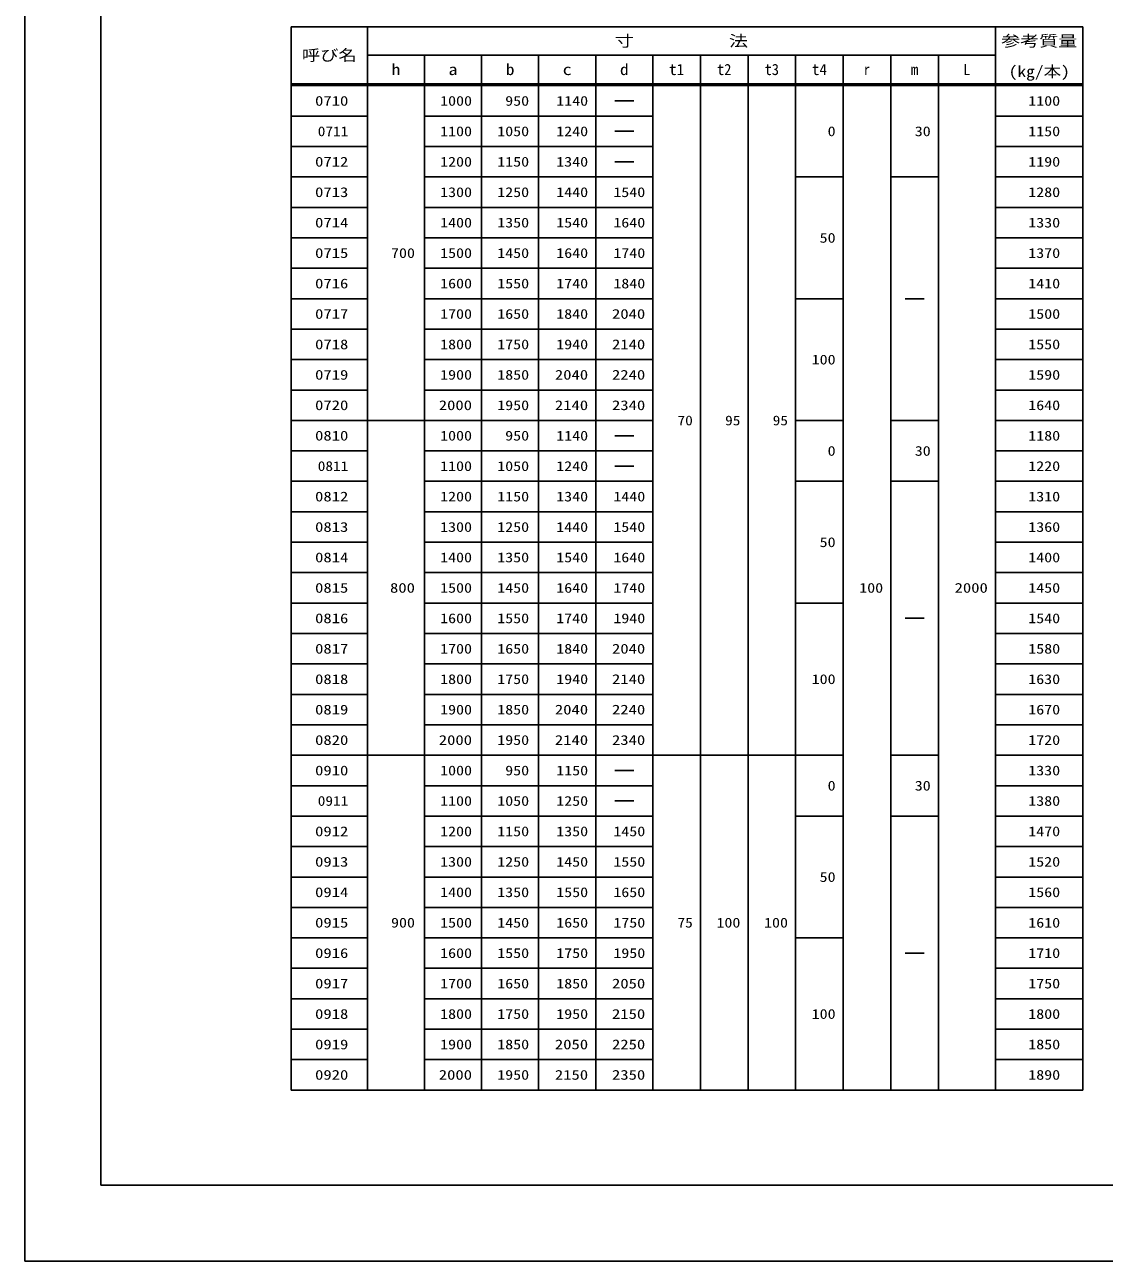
# Model space of a CAD drawing. Units: millimetres at full size; details may follow other scales. Extents: x 0 to 16820, y 0 to 11880.
# Drawn here: x 0 to 5672, y 0 to 6500 of the extents above; entities that cross this region are included whole.
import ezdxf
from ezdxf.enums import TextEntityAlignment as Align

# ---------------------------------------------------------------- set-up
doc = ezdxf.new("R2010")
doc.units = ezdxf.units.MM
for name, color, linetype, lineweight in [('D-MTR-FRAM', 7, 'Continuous', 25), ('D-MTR-LINE', 7, 'Continuous', 25), ('D-MTR-TXT', 7, 'Continuous', 25), ('D-TTL', 2, 'Continuous', 25)]:
    doc.layers.add(name, color=color, linetype=linetype, lineweight=lineweight)
doc.styles.add('ＭＳ ゴシック', font='')
doc.styles.get('ＭＳ ゴシック').set_extended_font_data('MS Gothic')

msp = doc.modelspace()

# ---------------------------------------------------------------- linework, layer by layer
at = {"layer": 'D-MTR-FRAM'}
for p, q in [((1400, 6490), (1400, 900)), ((5560, 6490), (5560, 900))]:
    msp.add_line(p, q, dxfattribs=at)
at = {"layer": 'D-MTR-LINE'}
for p, q in [((1400, 6490), (5560, 6490)), ((1800, 6490), (1800, 900)), ((5100, 6490), (5100, 900)), ((1800, 6340), (5100, 6340)), ((2100, 6340), (2100, 900)), ((2400, 6340), (2400, 900)), ((2700, 6340), (2700, 900)), ((3000, 6340), (3000, 900)), ((3300, 6340), (3300, 900)), ((3550, 6340), (3550, 900)), ((3800, 6340), (3800, 900)), ((4050, 6340), (4050, 900)), ((4300, 6340), (4300, 900)), ((4550, 6340), (4550, 900)), ((4800, 6340), (4800, 900)), ((1400, 6190), (5560, 6190)), ((1400, 6180), (5560, 6180)), ((1400, 6020), (1800, 6020)), ((2100, 6020), (3300, 6020)), ((5100, 6020), (5560, 6020)), ((1400, 5860), (1800, 5860)), ((2100, 5860), (3300, 5860)), ((5100, 5860), (5560, 5860)), ((1400, 5700), (1800, 5700)), ((2100, 5700), (3300, 5700)), ((4050, 5700), (4300, 5700)), ((4550, 5700), (4800, 5700)), ((5100, 5700), (5560, 5700)), ((1400, 5540), (1800, 5540)), ((2100, 5540), (3300, 5540)), ((5100, 5540), (5560, 5540)), ((1400, 5380), (1800, 5380)), ((2100, 5380), (3300, 5380)), ((5100, 5380), (5560, 5380)), ((1400, 5220), (1800, 5220)), ((2100, 5220), (3300, 5220)), ((5100, 5220), (5560, 5220)), ((1400, 5060), (1800, 5060)), ((2100, 5060), (3300, 5060)), ((4050, 5060), (4300, 5060)), ((5100, 5060), (5560, 5060)), ((1400, 4900), (1800, 4900)), ((2100, 4900), (3300, 4900)), ((5100, 4900), (5560, 4900)), ((1400, 4740), (1800, 4740)), ((2100, 4740), (3300, 4740)), ((5100, 4740), (5560, 4740)), ((1400, 4580), (1800, 4580)), ((2100, 4580), (3300, 4580)), ((5100, 4580), (5560, 4580)), ((1400, 4420), (3300, 4420)), ((4050, 4420), (4300, 4420)), ((4550, 4420), (4800, 4420)), ((5100, 4420), (5560, 4420)), ((1400, 4260), (1800, 4260)), ((2100, 4260), (3300, 4260)), ((5100, 4260), (5560, 4260)), ((1400, 4100), (1800, 4100)), ((2100, 4100), (3300, 4100)), ((4050, 4100), (4300, 4100)), ((4550, 4100), (4800, 4100)), ((5100, 4100), (5560, 4100)), ((1400, 3940), (1800, 3940)), ((2100, 3940), (3300, 3940)), ((5100, 3940), (5560, 3940)), ((1400, 3780), (1800, 3780)), ((2100, 3780), (3300, 3780)), ((5100, 3780), (5560, 3780)), ((1400, 3620), (1800, 3620)), ((2100, 3620), (3300, 3620)), ((5100, 3620), (5560, 3620)), ((1400, 3460), (1800, 3460)), ((2100, 3460), (3300, 3460)), ((4050, 3460), (4300, 3460)), ((5100, 3460), (5560, 3460)), ((1400, 3300), (1800, 3300)), ((2100, 3300), (3300, 3300)), ((5100, 3300), (5560, 3300)), ((1400, 3140), (1800, 3140)), ((2100, 3140), (3300, 3140)), ((5100, 3140), (5560, 3140)), ((1400, 2980), (1800, 2980)), ((2100, 2980), (3300, 2980)), ((5100, 2980), (5560, 2980)), ((1400, 2820), (1800, 2820)), ((2100, 2820), (3300, 2820)), ((5100, 2820), (5560, 2820)), ((1400, 2660), (4300, 2660)), ((4550, 2660), (4800, 2660)), ((5100, 2660), (5560, 2660)), ((1400, 2500), (1800, 2500)), ((2100, 2500), (3300, 2500)), ((5100, 2500), (5560, 2500)), ((1400, 2340), (1800, 2340)), ((2100, 2340), (3300, 2340)), ((4050, 2340), (4300, 2340)), ((4550, 2340), (4800, 2340)), ((5100, 2340), (5560, 2340)), ((1400, 2180), (1800, 2180)), ((2100, 2180), (3300, 2180)), ((5100, 2180), (5560, 2180)), ((1400, 2020), (1800, 2020)), ((2100, 2020), (3300, 2020)), ((5100, 2020), (5560, 2020)), ((1400, 1860), (1800, 1860)), ((2100, 1860), (3300, 1860)), ((5100, 1860), (5560, 1860)), ((1400, 1700), (1800, 1700)), ((2100, 1700), (3300, 1700)), ((4050, 1700), (4300, 1700)), ((5100, 1700), (5560, 1700)), ((1400, 1540), (1800, 1540)), ((2100, 1540), (3300, 1540)), ((5100, 1540), (5560, 1540)), ((1400, 1380), (1800, 1380)), ((2100, 1380), (3300, 1380)), ((5100, 1380), (5560, 1380)), ((1400, 1220), (1800, 1220)), ((2100, 1220), (3300, 1220)), ((5100, 1220), (5560, 1220)), ((1400, 1060), (1800, 1060)), ((2100, 1060), (3300, 1060)), ((5100, 1060), (5560, 1060)), ((1400, 900), (5560, 900))]:
    msp.add_line(p, q, dxfattribs=at)
at = {"layer": 'D-MTR-TXT'}
for p, q in [((3100, 6100), (3200, 6100)), ((3100, 5940), (3200, 5940)), ((3100, 5780), (3200, 5780)), ((4625, 5060), (4725, 5060)), ((3100, 4340), (3200, 4340)), ((3100, 4180), (3200, 4180)), ((4625, 3380), (4725, 3380)), ((3100, 2580), (3200, 2580)), ((3100, 2420), (3200, 2420)), ((4625, 1620), (4725, 1620))]:
    msp.add_line(p, q, dxfattribs=at)
at = {"layer": 'D-TTL'}
for points in [[(0, 0), (16820, 0), (16820, 11880), (0, 11880)], [(400, 400), (16420, 400), (16420, 11480), (400, 11480)]]:
    msp.add_lwpolyline(points, close=True, dxfattribs=at)

# ---------------------------------------------------------------- texts
at = {"layer": 'D-MTR-TXT', "style": 'ＭＳ ゴシック'}
for s, width, p in [('寸\u3000\u3000\u3000\u3000\u3000法', 1.25, (3450, 6415)), ('参考質量', 1.25, (5330, 6415)), ('呼び名', 1.2, (1600, 6340)), ('h', 1.15, (1950, 6265)), ('a', 1.2, (2250, 6265)), ('b', 1.15, (2550, 6265)), ('c', 1.2, (2850, 6265)), ('d', 1.15, (3150, 6265)), ('t2', 0.95, (3675, 6265)), ('t3', 0.95, (3925, 6265)), ('r', 0.8, (4425, 6265)), ('L', 0.95, (4950, 6265)), ('(kg/本)', 1.15, (5330, 6254.333))]:
    msp.add_text(s, height=58.65, dxfattribs=dict(at, width=width)).set_placement(p, align=Align.MIDDLE_CENTER)
for s, p in [('t1', (3425, 6265)), ('t4', (4175, 6265)), ('m', (4675, 6265))]:
    msp.add_text(s, height=58.65, dxfattribs=at).set_placement(p, align=Align.MIDDLE_CENTER)
for s, width, p in [('0710', 1.25, (1700, 6100)), ('1000', 1.2, (2350, 6100)), ('950', 1.2, (2650, 6100)), ('1140', 1.2, (2960, 6100)), ('1100', 1.2, (5440, 6100)), ('0711', 1.15, (1700, 5940)), ('1100', 1.2, (2350, 5940)), ('1050', 1.2, (2650, 5940)), ('1240', 1.2, (2960, 5940)), ('0', 1.2, (4260, 5940)), ('30', 1.2, (4760, 5940)), ('1150', 1.2, (5440, 5940)), ('0712', 1.25, (1700, 5780)), ('1200', 1.2, (2350, 5780)), ('1150', 1.2, (2650, 5780)), ('1340', 1.2, (2960, 5780)), ('1190', 1.2, (5440, 5780)), ('0713', 1.25, (1700, 5620)), ('1300', 1.2, (2350, 5620)), ('1250', 1.2, (2650, 5620)), ('1440', 1.2, (2960, 5620)), ('1540', 1.2, (3260, 5620)), ('1280', 1.2, (5440, 5620)), ('0714', 1.25, (1700, 5460)), ('1400', 1.2, (2350, 5460)), ('1350', 1.2, (2650, 5460)), ('1540', 1.2, (2960, 5460)), ('1640', 1.2, (3260, 5460)), ('1330', 1.2, (5440, 5460)), ('50', 1.2, (4260, 5380)), ('0715', 1.25, (1700, 5300)), ('700', 1.2, (2050, 5300)), ('1500', 1.2, (2350, 5300)), ('1450', 1.2, (2650, 5300)), ('1640', 1.2, (2960, 5300)), ('1740', 1.2, (3260, 5300)), ('1370', 1.2, (5440, 5300)), ('0716', 1.25, (1700, 5140)), ('1600', 1.2, (2350, 5140)), ('1550', 1.2, (2650, 5140)), ('1740', 1.2, (2960, 5140)), ('1840', 1.2, (3260, 5140)), ('1410', 1.2, (5440, 5140)), ('0717', 1.25, (1700, 4980)), ('1700', 1.2, (2350, 4980)), ('1650', 1.2, (2650, 4980)), ('1840', 1.2, (2960, 4980)), ('2040', 1.25, (3260, 4980)), ('1500', 1.2, (5440, 4980)), ('0718', 1.25, (1700, 4820)), ('1800', 1.2, (2350, 4820)), ('1750', 1.2, (2650, 4820)), ('1940', 1.2, (2960, 4820)), ('2140', 1.25, (3260, 4820)), ('1550', 1.2, (5440, 4820)), ('100', 1.2, (4260, 4740)), ('0719', 1.25, (1700, 4660)), ('1900', 1.2, (2350, 4660)), ('1850', 1.2, (2650, 4660)), ('2040', 1.25, (2960, 4660)), ('2240', 1.25, (3260, 4660)), ('1590', 1.2, (5440, 4660)), ('0720', 1.25, (1700, 4500)), ('2000', 1.25, (2350, 4500)), ('1950', 1.2, (2650, 4500)), ('2140', 1.25, (2960, 4500)), ('2340', 1.25, (3260, 4500)), ('1640', 1.2, (5440, 4500)), ('70', 1.15, (3510, 4420)), ('95', 1.15, (3760, 4420)), ('95', 1.15, (4010, 4420)), ('0810', 1.25, (1700, 4340)), ('1000', 1.2, (2350, 4340)), ('950', 1.2, (2650, 4340)), ('1140', 1.2, (2960, 4340)), ('1180', 1.2, (5440, 4340)), ('0', 1.2, (4260, 4260)), ('30', 1.2, (4760, 4260)), ('0811', 1.15, (1700, 4180)), ('1100', 1.2, (2350, 4180)), ('1050', 1.2, (2650, 4180)), ('1240', 1.2, (2960, 4180)), ('1220', 1.2, (5440, 4180)), ('0812', 1.25, (1700, 4020)), ('1200', 1.2, (2350, 4020)), ('1150', 1.2, (2650, 4020)), ('1340', 1.2, (2960, 4020)), ('1440', 1.2, (3260, 4020)), ('1310', 1.2, (5440, 4020)), ('0813', 1.25, (1700, 3860)), ('1300', 1.2, (2350, 3860)), ('1250', 1.2, (2650, 3860)), ('1440', 1.2, (2960, 3860)), ('1540', 1.2, (3260, 3860)), ('1360', 1.2, (5440, 3860)), ('50', 1.2, (4260, 3780)), ('0814', 1.25, (1700, 3700)), ('1400', 1.2, (2350, 3700)), ('1350', 1.2, (2650, 3700)), ('1540', 1.2, (2960, 3700)), ('1640', 1.2, (3260, 3700)), ('1400', 1.2, (5440, 3700)), ('0815', 1.25, (1700, 3540)), ('800', 1.25, (2050, 3540)), ('1500', 1.2, (2350, 3540)), ('1450', 1.2, (2650, 3540)), ('1640', 1.2, (2960, 3540)), ('1740', 1.2, (3260, 3540)), ('100', 1.2, (4510, 3540)), ('2000', 1.25, (5060, 3540)), ('1450', 1.2, (5440, 3540)), ('0816', 1.25, (1700, 3380)), ('1600', 1.2, (2350, 3380)), ('1550', 1.2, (2650, 3380)), ('1740', 1.2, (2960, 3380)), ('1940', 1.2, (3260, 3380)), ('1540', 1.2, (5440, 3380)), ('0817', 1.25, (1700, 3220)), ('1700', 1.2, (2350, 3220)), ('1650', 1.2, (2650, 3220)), ('1840', 1.2, (2960, 3220)), ('2040', 1.25, (3260, 3220)), ('1580', 1.2, (5440, 3220)), ('0818', 1.25, (1700, 3060)), ('1800', 1.2, (2350, 3060)), ('1750', 1.2, (2650, 3060)), ('1940', 1.2, (2960, 3060)), ('2140', 1.25, (3260, 3060)), ('100', 1.2, (4260, 3060)), ('1630', 1.2, (5440, 3060)), ('2040', 1.25, (2960, 2900)), ('2240', 1.25, (3260, 2900)), ('0819', 1.25, (1700, 2900)), ('1900', 1.2, (2350, 2900)), ('1850', 1.2, (2650, 2900)), ('1670', 1.2, (5440, 2900)), ('0820', 1.25, (1700, 2740)), ('2000', 1.25, (2350, 2740)), ('1950', 1.2, (2650, 2740)), ('2140', 1.25, (2960, 2740)), ('2340', 1.25, (3260, 2740)), ('1720', 1.2, (5440, 2740)), ('0910', 1.25, (1700, 2580)), ('1000', 1.2, (2350, 2580)), ('950', 1.2, (2650, 2580)), ('1150', 1.2, (2960, 2580)), ('1330', 1.2, (5440, 2580)), ('0', 1.2, (4260, 2500)), ('30', 1.2, (4760, 2500)), ('0911', 1.15, (1700, 2420)), ('1100', 1.2, (2350, 2420)), ('1050', 1.2, (2650, 2420)), ('1250', 1.2, (2960, 2420)), ('1380', 1.2, (5440, 2420)), ('0912', 1.25, (1700, 2260)), ('1200', 1.2, (2350, 2260)), ('1150', 1.2, (2650, 2260)), ('1350', 1.2, (2960, 2260)), ('1450', 1.2, (3260, 2260)), ('1470', 1.2, (5440, 2260)), ('0913', 1.25, (1700, 2100)), ('1300', 1.2, (2350, 2100)), ('1250', 1.2, (2650, 2100)), ('1450', 1.2, (2960, 2100)), ('1550', 1.2, (3260, 2100)), ('1520', 1.2, (5440, 2100)), ('50', 1.2, (4260, 2020)), ('0914', 1.25, (1700, 1940)), ('1400', 1.2, (2350, 1940)), ('1350', 1.2, (2650, 1940)), ('1550', 1.2, (2960, 1940)), ('1650', 1.2, (3260, 1940)), ('1560', 1.2, (5440, 1940)), ('0915', 1.25, (1700, 1780)), ('900', 1.2, (2050, 1780)), ('1500', 1.2, (2350, 1780)), ('1450', 1.2, (2650, 1780)), ('1650', 1.2, (2960, 1780)), ('1750', 1.2, (3260, 1780)), ('75', 1.15, (3510, 1780)), ('100', 1.2, (3760, 1780)), ('100', 1.2, (4010, 1780)), ('1610', 1.2, (5440, 1780)), ('0916', 1.25, (1700, 1620)), ('1600', 1.2, (2350, 1620)), ('1550', 1.2, (2650, 1620)), ('1750', 1.2, (2960, 1620)), ('1950', 1.2, (3260, 1620)), ('1710', 1.2, (5440, 1620)), ('0917', 1.25, (1700, 1460)), ('1700', 1.2, (2350, 1460)), ('1650', 1.2, (2650, 1460)), ('1850', 1.2, (2960, 1460)), ('2050', 1.25, (3260, 1460)), ('1750', 1.2, (5440, 1460)), ('0918', 1.25, (1700, 1300)), ('1800', 1.2, (2350, 1300)), ('1750', 1.2, (2650, 1300)), ('1950', 1.2, (2960, 1300)), ('2150', 1.25, (3260, 1300)), ('100', 1.2, (4260, 1300)), ('1800', 1.2, (5440, 1300)), ('0919', 1.25, (1700, 1140)), ('1900', 1.2, (2350, 1140)), ('1850', 1.2, (2650, 1140)), ('2050', 1.25, (2960, 1140)), ('2250', 1.25, (3260, 1140)), ('1850', 1.2, (5440, 1140)), ('0920', 1.25, (1700, 980)), ('2000', 1.25, (2350, 980)), ('1950', 1.2, (2650, 980)), ('2150', 1.25, (2960, 980)), ('2350', 1.25, (3260, 980)), ('1890', 1.2, (5440, 980))]:
    msp.add_text(s, height=51.32, dxfattribs=dict(at, width=width)).set_placement(p, align=Align.MIDDLE_RIGHT)

doc.saveas('drawing.dxf')
